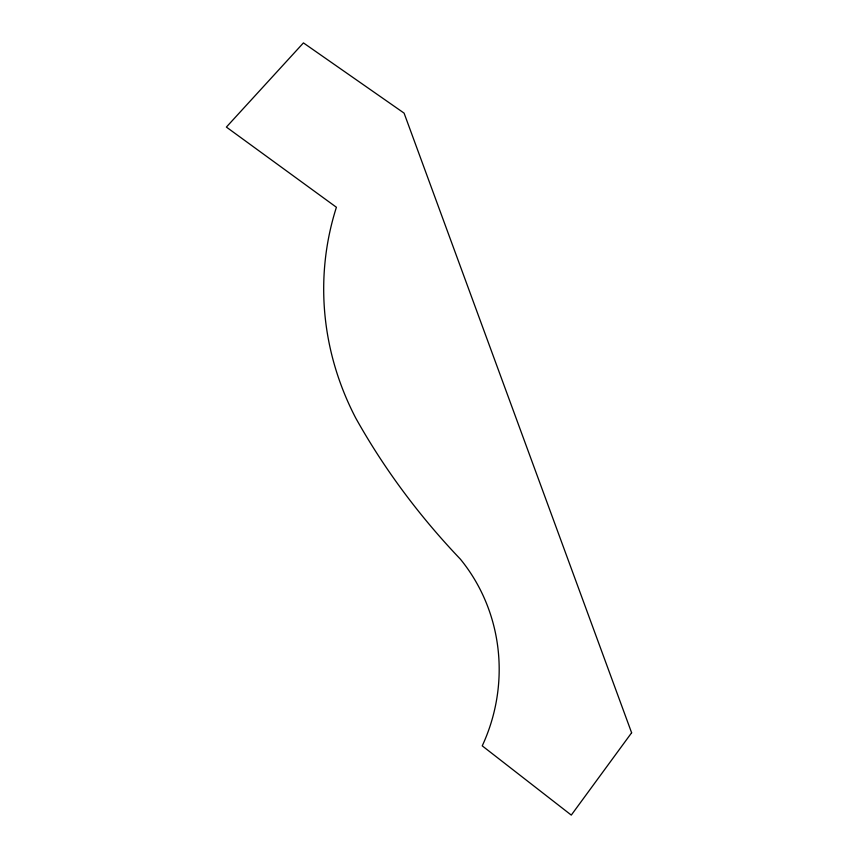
<?xml version="1.0" encoding="UTF-8"?>
<svg xmlns="http://www.w3.org/2000/svg" width="858" height="858" viewBox="0 0 858 858"><rect width="100%" height="100%" fill="white"/><g stroke="black" fill="none" stroke-linecap="round" stroke-linejoin="round"><path stroke-width="1.29" d="M631.617 732.775L571.289 815.1L482.239 745.859A176.33 170.216 -67.2 0 0 460.36 559.126A711.196 606.477 18.2 0 1 355.802 418.168A315.025 290.658 10.6 0 1 336.411 207.261L226.383 127.081L303.432 42.9L404.086 113.127L631.617 732.775"/></g></svg>
